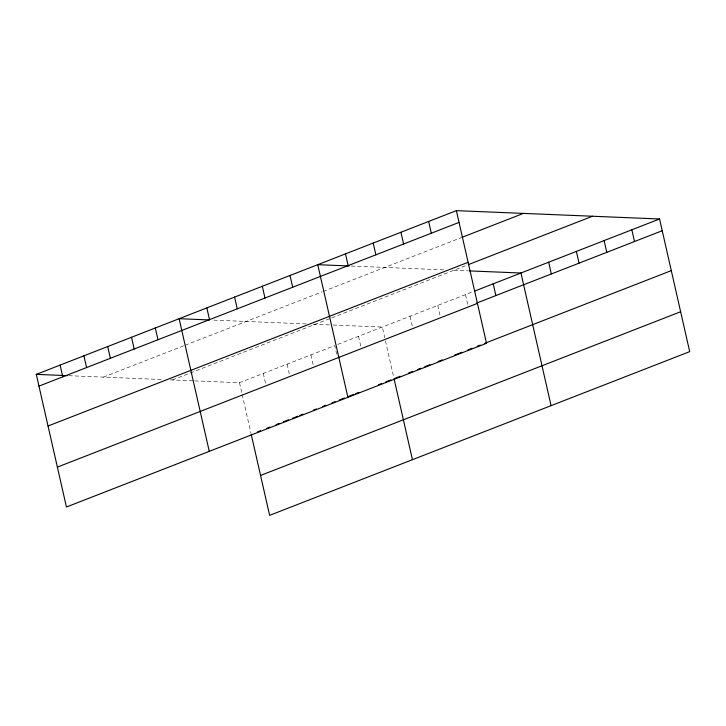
<?xml version="1.0" encoding="UTF-8"?>
<svg xmlns="http://www.w3.org/2000/svg" width="726" height="726" viewBox="0 0 726 726"><rect width="100%" height="100%" fill="white"/><g stroke="black" fill="none" stroke-linecap="round" stroke-linejoin="round"><path stroke-width="0.54" stroke-dasharray="3.63 2.72" d="M103.355 377.121L184.077 345.658M185.112 345.258L322.162 291.843M323.188 291.444L460.792 237.81M172.434 379.961L330.666 318.287M331.691 317.888L467.235 265.063M194.786 380.878L239.489 382.711L334.704 345.603L335.675 349.868M337.808 344.387L472.68 291.825M351.275 266.052L444.176 269.863M453.886 270.263L468.415 270.862M213.771 320.13L306.626 323.941M313.106 324.204L332.027 324.985M333.143 325.03L382.312 327.045L384.744 337.726M68.707 375.705L162.724 379.562M170.274 379.87L193.67 380.832M465.493 294.629L467.916 305.31M437.769 305.428L440.192 316.109M410.036 316.237L412.468 326.918M385.461 340.893L393.81 377.638M358.508 336.32L360.94 347.001M335.92 350.939L336.646 354.143M310.9 354.878L313.333 365.559M287.097 364.153L289.529 374.834M263.293 373.436L265.716 384.118M239.489 382.711L241.912 393.392M242.157 394.463L250.987 433.304"/><path stroke-width="1.09" d="M456.373 210.649L486.511 343.289L66.438 507.011L36.3 374.371L456.373 210.649L659.562 218.989L689.7 351.629L269.627 515.351L251.223 434.357M38.968 386.123L459.041 222.401M461.818 237.411L523.428 213.399M48.034 426.017L468.107 262.295M468.261 264.663L592.516 216.23M474.731 291.026L659.562 218.989M476.374 303.178L662.23 230.732M57.372 467.117L477.445 303.395M257.431 431.934L260.534 430.727M266.751 428.304L269.854 427.097M276.061 424.674L279.165 423.467M283.303 421.851L288.485 419.837M292.623 418.221L297.796 416.207M299.865 415.399L302.969 414.183M313.323 410.154L316.427 408.938M322.634 406.524L325.738 405.308M331.945 402.894L335.058 401.678M339.196 400.071L344.369 398.048M348.507 396.432L353.68 394.418M355.758 393.61L358.862 392.403M378.527 384.735L381.631 383.528M385.769 381.912L390.942 379.898M395.071 378.291L400.207 376.286M408.42 373.082L412.531 371.485M417.668 369.48L420.744 368.282M424.855 366.684L429.992 364.679M438.205 361.475L442.306 359.878M454.63 355.078L461.818 352.273M467.98 349.868L472.091 348.271M477.227 346.275L480.303 345.068M484.414 343.471L671.296 270.626M260.561 475.457L680.634 311.735M349.043 265.961L317.752 264.681L347.89 397.322M469.531 270.907L520.941 273.012L551.079 405.652M209.297 319.948L179.122 318.705L209.26 451.345M36.3 374.371L67.591 375.66M631.838 229.788L634.506 241.54M604.114 240.596L606.782 252.349M576.39 251.405L579.058 263.157M548.665 262.213L551.333 273.956M493.217 283.821L495.885 295.573M428.649 221.457L431.317 233.2M400.924 232.256L403.592 244.009M373.2 243.065L375.868 254.817M394.046 378.691L412.45 459.685M345.476 253.873L348.144 265.625M290.028 275.481L292.696 287.233M262.304 286.289L264.972 298.041M234.58 297.097L237.248 308.84M206.846 307.897L209.524 319.649M155.319 327.989L157.987 339.732M131.515 337.263L134.183 349.015M107.711 346.538L110.379 358.29M83.907 355.822L86.576 367.565M60.104 365.096L62.772 376.848"/></g></svg>
